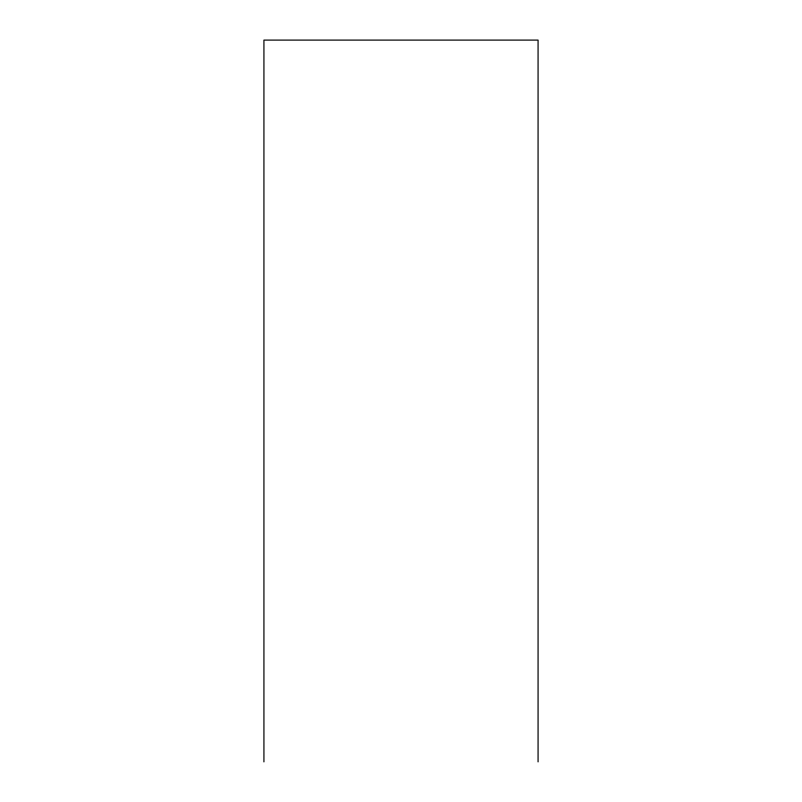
<?xml version="1.0" encoding="UTF-8"?>
<svg xmlns="http://www.w3.org/2000/svg" width="802" height="802" viewBox="0 0 802 802"><rect width="100%" height="100%" fill="white"/><g stroke="black" fill="none" stroke-linecap="round" stroke-linejoin="round"><path stroke-width="1.2" d="M538.072 761.9L538.072 40.1L263.928 40.1L263.928 761.9"/></g></svg>
